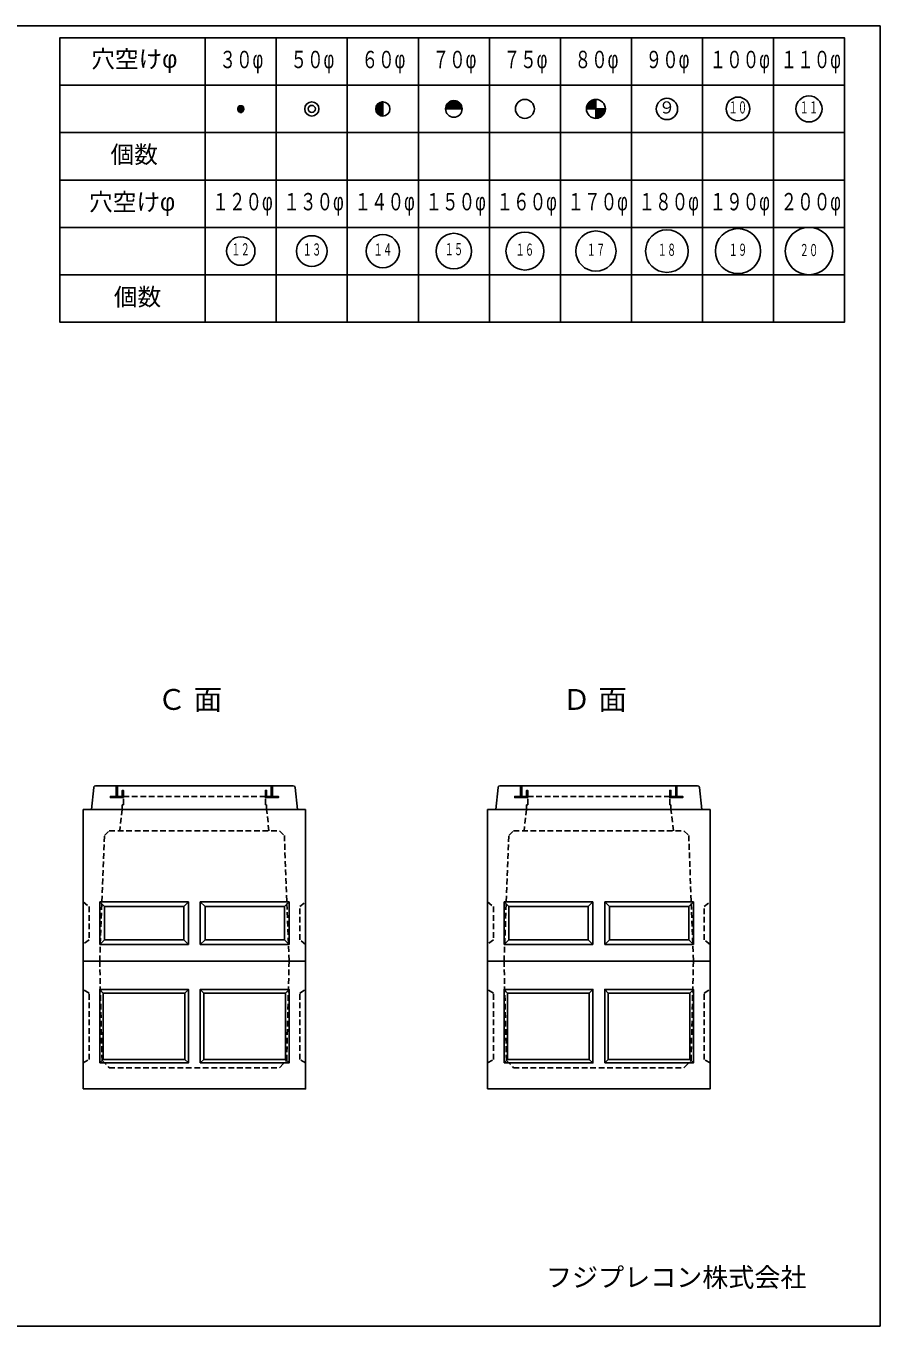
# Model space of a CAD drawing. Units: millimetres, scale not verified. Extents: x -3704 to 3796, y -2790 to 2696.
# Drawn here: x 189 to 3796, y -2790 to 2696 of the extents above; entities that cross this region are included whole.
import ezdxf
from ezdxf.enums import TextEntityAlignment as Align

# ---------------------------------------------------------------- set-up
doc = ezdxf.new("R2010")
doc.units = ezdxf.units.MM
doc.header["$LTSCALE"] = 20
doc.linetypes.add('DASHED1', pattern=[1.8, 1.2, -0.6])
doc.layers.add('0-0_レイヤ_1', color=7, linetype='Continuous')
doc.styles.add('HG丸ｺﾞｼｯｸM-PRO', font='')
doc.styles.add('ＭＳ ゴシック', font='')
doc.styles.get('HG丸ｺﾞｼｯｸM-PRO').set_extended_font_data('HG丸ｺﾞｼｯｸM-PRO')
doc.styles.get('ＭＳ ゴシック').set_extended_font_data('MS Gothic')

msp = doc.modelspace()

# ---------------------------------------------------------------- linework, layer by layer
at = {"layer": '0-0_レイヤ_1'}
for p, q in [((3795.88, 2646.47), (3795.88, 2696.47)), ((945.88, 2646.47), (945.88, 1446.47)), ((1245.88, 2646.47), (1245.88, 1446.47)), ((1545.88, 2646.47), (1545.88, 1446.47)), ((1845.88, 2646.47), (1845.88, 1446.47)), ((2145.88, 2646.47), (2145.88, 1446.47)), ((2445.88, 2646.47), (2445.88, 1446.47)), ((2745.88, 2646.47), (2745.88, 1446.47)), ((3045.88, 2646.47), (3045.88, 1446.47)), ((3345.88, 2646.47), (3345.88, 1446.47)), ((3795.88, 2646.47), (3795.88, -2568.82)), ((331.45, 2446.47), (945.88, 2446.47)), ((945.88, 2446.47), (3645.88, 2446.47)), ((1089.41, 2360), (1102.36, 2360)), ((1669.11, 2360), (1695.88, 2360)), ((1670.21, 2362), (1695.88, 2362)), ((1671.54, 2364), (1695.88, 2364)), ((1673.11, 2366), (1695.88, 2366)), ((1674.99, 2368), (1695.88, 2368)), ((1677.27, 2370), (1695.88, 2370)), ((1680.13, 2372), (1695.88, 2372)), ((1683.96, 2374), (1695.88, 2374)), ((1690.59, 2376), (1695.88, 2376)), ((1695.88, 2316.47), (1695.88, 2376.47)), ((1963.6, 2360), (2028.16, 2360)), ((1964.52, 2362), (2027.25, 2362)), ((1965.59, 2364), (2026.18, 2364)), ((1966.84, 2366), (2024.93, 2366)), ((1968.29, 2368), (2023.48, 2368)), ((1969.97, 2370), (2021.79, 2370)), ((1971.94, 2372), (2019.82, 2372)), ((1974.27, 2374), (2017.5, 2374)), ((1977.09, 2376), (2014.67, 2376)), ((1980.69, 2378), (2011.08, 2378)), ((1985.84, 2380), (2005.92, 2380)), ((2558.24, 2360), (2595.88, 2360)), ((2559.02, 2362), (2595.88, 2362)), ((2559.93, 2364), (2595.88, 2364)), ((2560.97, 2366), (2595.88, 2366)), ((2562.17, 2368), (2595.88, 2368)), ((2563.53, 2370), (2595.88, 2370)), ((2565.09, 2372), (2595.88, 2372)), ((2566.86, 2374), (2595.88, 2374)), ((2568.9, 2376), (2595.88, 2376)), ((2571.27, 2378), (2595.88, 2378)), ((2574.07, 2380), (2595.88, 2380)), ((2577.51, 2382), (2595.88, 2382)), ((2582.04, 2384), (2595.88, 2384)), ((2589.76, 2386), (2595.88, 2386)), ((1080.89, 2346), (1110.87, 2346)), ((1080.96, 2348), (1110.8, 2348)), ((1081.09, 2344), (1110.68, 2344)), ((1081.3, 2350), (1110.46, 2350)), ((1081.56, 2342), (1110.2, 2342)), ((1081.94, 2352), (1109.83, 2352)), ((1082.35, 2340), (1109.41, 2340)), ((1082.91, 2354), (1108.86, 2354)), ((1083.5, 2338), (1108.26, 2338)), ((1084.3, 2356), (1107.47, 2356)), ((1085.14, 2336), (1106.62, 2336)), ((1086.29, 2358), (1105.48, 2358)), ((1087.55, 2334), (1104.22, 2334)), ((1091.93, 2332), (1099.83, 2332)), ((1665.89, 2346), (1695.88, 2346)), ((1665.92, 2348), (1695.88, 2348)), ((1665.98, 2344), (1695.88, 2344)), ((1666.09, 2350), (1695.88, 2350)), ((1666.22, 2342), (1695.88, 2342)), ((1666.4, 2352), (1695.88, 2352)), ((1666.59, 2340), (1695.88, 2340)), ((1666.84, 2354), (1695.88, 2354)), ((1667.1, 2338), (1695.88, 2338)), ((1667.44, 2356), (1695.88, 2356)), ((1667.77, 2336), (1695.88, 2336)), ((1668.19, 2358), (1695.88, 2358)), ((1668.6, 2334), (1695.88, 2334)), ((1669.6, 2332), (1695.88, 2332)), ((1670.81, 2330), (1695.88, 2330)), ((1672.24, 2328), (1695.88, 2328)), ((1673.95, 2326), (1695.88, 2326)), ((1676.01, 2324), (1695.88, 2324)), ((1678.53, 2322), (1695.88, 2322)), ((1681.76, 2320), (1695.88, 2320)), ((1686.43, 2318), (1695.88, 2318)), ((1960.88, 2346.47), (2030.88, 2346.47)), ((1960.92, 2348), (2030.85, 2348)), ((1961.06, 2350), (2030.7, 2350)), ((1961.32, 2352), (2030.44, 2352)), ((1961.7, 2354), (2030.06, 2354)), ((1962.2, 2356), (2029.56, 2356)), ((1962.84, 2358), (2028.93, 2358)), ((2555.91, 2348), (2595.88, 2348)), ((2556.04, 2350), (2595.88, 2350)), ((2556.27, 2352), (2595.88, 2352)), ((2556.6, 2354), (2595.88, 2354)), ((2557.03, 2356), (2595.88, 2356)), ((2557.58, 2358), (2595.88, 2358)), ((2595.88, 2346), (2635.88, 2346)), ((2595.88, 2344), (2635.81, 2344)), ((2595.88, 2342), (2635.63, 2342)), ((2595.88, 2340), (2635.36, 2340)), ((2595.88, 2338), (2634.98, 2338)), ((2595.88, 2336), (2634.49, 2336)), ((2595.88, 2334), (2633.89, 2334)), ((2595.88, 2332), (2633.17, 2332)), ((2595.88, 2330), (2632.33, 2330)), ((2595.88, 2328), (2631.36, 2328)), ((2595.88, 2326), (2630.25, 2326)), ((2595.88, 2324), (2628.97, 2324)), ((2595.88, 2322), (2627.52, 2322)), ((2595.88, 2320), (2625.87, 2320)), ((2595.88, 2318), (2623.98, 2318)), ((2595.88, 2316), (2621.8, 2316)), ((2595.88, 2314), (2619.24, 2314)), ((2595.88, 2312), (2616.17, 2312)), ((2595.88, 2310), (2612.31, 2310)), ((2595.88, 2308), (2606.84, 2308)), ((331.45, 2246.47), (945.88, 2246.47)), ((945.88, 2246.47), (3645.88, 2246.47)), ((331.45, 2046.47), (945.88, 2046.47)), ((945.88, 2046.47), (3645.88, 2046.47)), ((331.45, 1846.47), (945.88, 1846.47)), ((945.88, 1846.47), (3645.88, 1846.47)), ((331.45, 1646.47), (945.88, 1646.47)), ((945.88, 1646.47), (3645.88, 1646.47)), ((464.88, -610), (474.88, -517.5)), ((1317.38, -510), (482.38, -510)), ((569.88, -512), (574.88, -512)), ((569.88, -514), (574.88, -514)), ((569.88, -516), (574.88, -516)), ((569.88, -518), (574.88, -518)), ((569.88, -520), (574.88, -520)), ((569.88, -522), (574.88, -522)), ((569.88, -524), (574.88, -524)), ((569.88, -526), (574.88, -526)), ((569.88, -528), (574.88, -528)), ((569.88, -530), (574.88, -530)), ((569.88, -532), (574.88, -532)), ((569.88, -534), (574.88, -534)), ((569.88, -536), (574.88, -536)), ((569.88, -538), (574.88, -538)), ((569.88, -540), (574.88, -540)), ((569.88, -542), (574.88, -542)), ((569.88, -544), (574.88, -544)), ((569.88, -546), (574.88, -546)), ((569.88, -548), (574.88, -548)), ((594.88, -530), (599.88, -530)), ((594.88, -532), (599.88, -532)), ((594.88, -534), (599.88, -534)), ((594.88, -536), (599.88, -536)), ((594.88, -538), (599.88, -538)), ((594.88, -540), (599.88, -540)), ((594.88, -542), (599.88, -542)), ((594.88, -544), (599.88, -544)), ((594.88, -546), (599.88, -546)), ((594.88, -548), (599.88, -548)), ((1199.88, -530), (1204.88, -530)), ((1199.88, -532), (1204.88, -532)), ((1199.88, -534), (1204.88, -534)), ((1199.88, -536), (1204.88, -536)), ((1199.88, -538), (1204.88, -538)), ((1199.88, -540), (1204.88, -540)), ((1199.88, -542), (1204.88, -542)), ((1199.88, -544), (1204.88, -544)), ((1199.88, -546), (1204.88, -546)), ((1199.88, -548), (1204.88, -548)), ((1224.88, -512), (1229.88, -512)), ((1224.88, -514), (1229.88, -514)), ((1224.88, -516), (1229.88, -516)), ((1224.88, -518), (1229.88, -518)), ((1224.88, -520), (1229.88, -520)), ((1224.88, -522), (1229.88, -522)), ((1224.88, -524), (1229.88, -524)), ((1224.88, -526), (1229.88, -526)), ((1224.88, -528), (1229.88, -528)), ((1224.88, -530), (1229.88, -530)), ((1224.88, -532), (1229.88, -532)), ((1224.88, -534), (1229.88, -534)), ((1224.88, -536), (1229.88, -536)), ((1224.88, -538), (1229.88, -538)), ((1224.88, -540), (1229.88, -540)), ((1224.88, -542), (1229.88, -542)), ((1224.88, -544), (1229.88, -544)), ((1224.88, -546), (1229.88, -546)), ((1224.88, -548), (1229.88, -548)), ((2172.88, -610), (2182.88, -517.5)), ((3025.38, -510), (2190.38, -510)), ((2277.88, -512), (2282.88, -512)), ((2277.88, -514), (2282.88, -514)), ((2277.88, -516), (2282.88, -516)), ((2277.88, -518), (2282.88, -518)), ((2277.88, -520), (2282.88, -520)), ((2277.88, -522), (2282.88, -522)), ((2277.88, -524), (2282.88, -524)), ((2277.88, -526), (2282.88, -526)), ((2277.88, -528), (2282.88, -528)), ((2277.88, -530), (2282.88, -530)), ((2277.88, -532), (2282.88, -532)), ((2277.88, -534), (2282.88, -534)), ((2277.88, -536), (2282.88, -536)), ((2277.88, -538), (2282.88, -538)), ((2277.88, -540), (2282.88, -540)), ((2277.88, -542), (2282.88, -542)), ((2277.88, -544), (2282.88, -544)), ((2277.88, -546), (2282.88, -546)), ((2277.88, -548), (2282.88, -548)), ((2302.88, -530), (2307.88, -530)), ((2302.88, -532), (2307.88, -532)), ((2302.88, -534), (2307.88, -534)), ((2302.88, -536), (2307.88, -536)), ((2302.88, -538), (2307.88, -538)), ((2302.88, -540), (2307.88, -540)), ((2302.88, -542), (2307.88, -542)), ((2302.88, -544), (2307.88, -544)), ((2302.88, -546), (2307.88, -546)), ((2302.88, -548), (2307.88, -548)), ((2907.88, -530), (2912.88, -530)), ((2907.88, -532), (2912.88, -532)), ((2907.88, -534), (2912.88, -534)), ((2907.88, -536), (2912.88, -536)), ((2907.88, -538), (2912.88, -538)), ((2907.88, -540), (2912.88, -540)), ((2907.88, -542), (2912.88, -542)), ((2907.88, -544), (2912.88, -544)), ((2907.88, -546), (2912.88, -546)), ((2907.88, -548), (2912.88, -548)), ((2932.88, -512), (2937.88, -512)), ((2932.88, -514), (2937.88, -514)), ((2932.88, -516), (2937.88, -516)), ((2932.88, -518), (2937.88, -518)), ((2932.88, -520), (2937.88, -520)), ((2932.88, -522), (2937.88, -522)), ((2932.88, -524), (2937.88, -524)), ((2932.88, -526), (2937.88, -526)), ((2932.88, -528), (2937.88, -528)), ((2932.88, -530), (2937.88, -530)), ((2932.88, -532), (2937.88, -532)), ((2932.88, -534), (2937.88, -534)), ((2932.88, -536), (2937.88, -536)), ((2932.88, -538), (2937.88, -538)), ((2932.88, -540), (2937.88, -540)), ((2932.88, -542), (2937.88, -542)), ((2932.88, -544), (2937.88, -544)), ((2932.88, -546), (2937.88, -546)), ((2932.88, -548), (2937.88, -548)), ((544.88, -556), (594.88, -556)), ((544.88, -558), (594.88, -558)), ((544.88, -560), (594.88, -560)), ((569.88, -550), (574.88, -550)), ((569.88, -552), (574.88, -552)), ((569.88, -554), (574.88, -554)), ((594.88, -550), (599.88, -550)), ((594.88, -552), (599.88, -552)), ((594.88, -554), (599.88, -554)), ((594.88, -556), (599.88, -556)), ((594.88, -558), (599.88, -558)), ((594.88, -560), (599.88, -560)), ((1199.88, -550), (1204.88, -550)), ((1199.88, -552), (1204.88, -552)), ((1199.88, -554), (1204.88, -554)), ((1199.88, -556), (1254.88, -556)), ((1199.88, -558), (1254.88, -558)), ((1224.88, -550), (1229.88, -550)), ((1224.88, -552), (1229.88, -552)), ((1224.88, -554), (1229.88, -554)), ((2252.88, -556), (2302.88, -556)), ((2252.88, -558), (2302.88, -558)), ((2252.88, -560), (2302.88, -560)), ((2277.88, -550), (2282.88, -550)), ((2277.88, -552), (2282.88, -552)), ((2277.88, -554), (2282.88, -554)), ((2302.88, -550), (2307.88, -550)), ((2302.88, -552), (2307.88, -552)), ((2302.88, -554), (2307.88, -554)), ((2302.88, -556), (2307.88, -556)), ((2302.88, -558), (2307.88, -558)), ((2302.88, -560), (2307.88, -560)), ((2907.88, -550), (2912.88, -550)), ((2907.88, -552), (2912.88, -552)), ((2907.88, -554), (2912.88, -554)), ((2907.88, -556), (2962.88, -556)), ((2907.88, -558), (2962.88, -558)), ((2932.88, -550), (2937.88, -550)), ((2932.88, -552), (2937.88, -552)), ((2932.88, -554), (2937.88, -554)), ((429.88, -610), (429.88, -1250)), ((1369.88, -610), (429.88, -610)), ((1369.88, -610), (1369.88, -1250)), ((2137.88, -610), (2137.88, -1250)), ((3077.88, -610), (2137.88, -610)), ((3077.88, -610), (3077.88, -1250)), ((519.88, -1020), (499.88, -1000)), ((499.88, -1000), (874.88, -1000)), ((499.88, -1180), (499.88, -1000)), ((519.88, -1020), (854.88, -1020)), ((519.88, -1160), (519.88, -1020)), ((874.88, -1000), (854.88, -1020)), ((854.88, -1020), (854.88, -1160)), ((874.88, -1000), (874.88, -1180)), ((924.88, -1000), (944.88, -1020)), ((924.88, -1000), (1299.88, -1000)), ((924.88, -1180), (924.88, -1000)), ((944.88, -1020), (1279.88, -1020)), ((944.88, -1160), (944.88, -1020)), ((1279.88, -1020), (1299.88, -1000)), ((1279.88, -1020), (1279.88, -1160)), ((1299.88, -1000), (1299.88, -1180)), ((2227.88, -1020), (2207.88, -1000)), ((2207.88, -1000), (2582.88, -1000)), ((2207.88, -1180), (2207.88, -1000)), ((2227.88, -1020), (2562.88, -1020)), ((2227.88, -1160), (2227.88, -1020)), ((2582.88, -1000), (2562.88, -1020)), ((2562.88, -1020), (2562.88, -1160)), ((2582.88, -1000), (2582.88, -1180)), ((2632.88, -1000), (2652.88, -1020)), ((2632.88, -1000), (3007.88, -1000)), ((2632.88, -1180), (2632.88, -1000)), ((2652.88, -1020), (2987.88, -1020)), ((2652.88, -1160), (2652.88, -1020)), ((2987.88, -1020), (3007.88, -1000)), ((2987.88, -1020), (2987.88, -1160)), ((3007.88, -1000), (3007.88, -1180)), ((519.88, -1160), (499.88, -1180)), ((874.88, -1180), (499.88, -1180)), ((854.88, -1160), (519.88, -1160)), ((874.88, -1180), (854.88, -1160)), ((924.88, -1180), (944.88, -1160)), ((1299.88, -1180), (924.88, -1180)), ((1279.88, -1160), (944.88, -1160)), ((1299.88, -1180), (1279.88, -1160)), ((2227.88, -1160), (2207.88, -1180)), ((2582.88, -1180), (2207.88, -1180)), ((2562.88, -1160), (2227.88, -1160)), ((2582.88, -1180), (2562.88, -1160)), ((2632.88, -1180), (2652.88, -1160)), ((3007.88, -1180), (2632.88, -1180)), ((2987.88, -1160), (2652.88, -1160)), ((3007.88, -1180), (2987.88, -1160)), ((429.88, -1250), (1369.88, -1250)), ((2137.88, -1250), (3077.88, -1250)), ((499.88, -1370), (514.88, -1385)), ((874.88, -1370), (859.88, -1385)), ((924.88, -1370), (939.88, -1385)), ((1284.88, -1385), (1299.88, -1370)), ((2207.88, -1370), (2222.88, -1385)), ((2582.88, -1370), (2567.88, -1385)), ((2632.88, -1370), (2647.88, -1385)), ((2992.88, -1385), (3007.88, -1370)), ((874.88, -1680), (859.88, -1665)), ((1299.88, -1680), (1284.88, -1665)), ((2582.88, -1680), (2567.88, -1665)), ((3007.88, -1680), (2992.88, -1665)), ((3795.88, -2740.32), (3795.88, -2568.82))]:
    msp.add_line(p, q, dxfattribs=at)
at = {"layer": '0-0_レイヤ_1', "linetype": 'DASHED1'}
for p, q in [((599.88, -555), (1199.88, -555)), ((2307.88, -555), (2907.88, -555)), ((594.88, -610), (584.88, -700)), ((1214.88, -700), (1204.88, -610)), ((2302.88, -610), (2292.88, -700)), ((2922.88, -700), (2912.88, -610)), ((519.88, -720), (539.88, -700)), ((539.88, -700), (1259.88, -700)), ((1259.88, -700), (1279.88, -720)), ((2227.88, -720), (2247.88, -700)), ((2247.88, -700), (2967.88, -700)), ((2967.88, -700), (2987.88, -720)), ((499.88, -1250), (519.88, -720)), ((1279.88, -720), (1299.88, -1250)), ((2207.88, -1250), (2227.88, -720)), ((2987.88, -720), (3007.88, -1250)), ((429.88, -1000), (454.88, -1020)), ((454.88, -1020), (454.88, -1160)), ((1344.88, -1020), (1369.88, -1000)), ((1344.88, -1160), (1344.88, -1020)), ((2137.88, -1000), (2162.88, -1020)), ((2162.88, -1020), (2162.88, -1160)), ((3052.88, -1020), (3077.88, -1000)), ((3052.88, -1160), (3052.88, -1020)), ((454.88, -1160), (429.88, -1180)), ((1369.88, -1180), (1344.88, -1160)), ((2162.88, -1160), (2137.88, -1180)), ((3077.88, -1180), (3052.88, -1160))]:
    msp.add_line(p, q, dxfattribs=at)
at = {"layer": '0-0_レイヤ_1'}
for points in [[(-3532.94, 2696.47), (3545.88, 2696.47), (3795.88, 2696.47)], [(945.88, 2646.47), (331.45, 2646.47), (331.45, 1446.47), (945.88, 1446.47)], [(945.88, 1446.47), (3645.88, 1446.47), (3645.88, 2646.47), (945.88, 2646.47)], [(2595.88, 2386.47), (2595.88, 2346.47), (2555.88, 2346.47)], [(2595.88, 2306.47), (2595.88, 2346.47), (2635.88, 2346.47)], [(464.88, -610), (1334.88, -610), (1324.88, -517.5)], [(474.88, -517.5), (476.89, -512.18), (482.38, -510)], [(574.88, -555), (574.88, -510), (569.88, -510), (569.88, -555)], [(1324.88, -517.5), (1322.43, -511.85), (1317.38, -510)], [(2172.88, -610), (3042.88, -610), (3032.88, -517.5)], [(2182.88, -517.5), (2184.89, -512.18), (2190.38, -510)], [(2282.88, -555), (2282.88, -510), (2277.88, -510), (2277.88, -555)], [(3032.88, -517.5), (3030.43, -511.85), (3025.38, -510)], [(594.88, -555), (544.88, -555), (544.88, -560), (594.88, -560)], [(2302.88, -555), (2252.88, -555), (2252.88, -560), (2302.88, -560)], [(499.88, -1680), (514.88, -1665), (514.88, -1385), (859.88, -1385), (859.88, -1665), (514.88, -1665)], [(924.88, -1680), (939.88, -1665), (939.88, -1385), (1284.88, -1385), (1284.88, -1665), (939.88, -1665)], [(2207.88, -1680), (2222.88, -1665), (2222.88, -1385), (2567.88, -1385), (2567.88, -1665), (2222.88, -1665)], [(2632.88, -1680), (2647.88, -1665), (2647.88, -1385), (2992.88, -1385), (2992.88, -1665), (2647.88, -1665)], [(-3532.94, -2790.32), (3545.88, -2790.32), (3795.88, -2790.32), (3795.88, -2740.32)]]:
    msp.add_lwpolyline(points, dxfattribs=at)
at = {"layer": '0-0_レイヤ_1', "linetype": 'DASHED1'}
for points in [[(594.88, -610), (594.88, -590), (599.88, -590), (599.88, -530), (594.88, -530), (594.88, -555), (574.88, -555), (574.88, -510), (569.88, -510), (569.88, -555), (544.88, -555), (544.88, -560), (599.88, -560)], [(1204.88, -610), (1204.88, -590), (1199.88, -590), (1199.88, -530), (1204.88, -530), (1204.88, -555), (1224.88, -555), (1224.88, -510), (1229.88, -510), (1229.88, -555), (1254.88, -555), (1254.88, -560), (1199.88, -560)], [(2302.88, -610), (2302.88, -590), (2307.88, -590), (2307.88, -530), (2302.88, -530), (2302.88, -555), (2282.88, -555), (2282.88, -510), (2277.88, -510), (2277.88, -555), (2252.88, -555), (2252.88, -560), (2307.88, -560)], [(2912.88, -610), (2912.88, -590), (2907.88, -590), (2907.88, -530), (2912.88, -530), (2912.88, -555), (2932.88, -555), (2932.88, -510), (2937.88, -510), (2937.88, -555), (2962.88, -555), (2962.88, -560), (2907.88, -560)], [(499.88, -1250), (509.88, -1670), (539.88, -1700), (1259.88, -1700), (1289.88, -1670), (1299.88, -1250)], [(2207.88, -1250), (2217.88, -1670), (2247.88, -1700), (2967.88, -1700), (2997.88, -1670), (3007.88, -1250)], [(429.88, -1680), (454.88, -1665), (454.88, -1385), (429.88, -1370)], [(1369.88, -1680), (1344.88, -1665), (1344.88, -1385), (1369.88, -1370)], [(2137.88, -1680), (2162.88, -1665), (2162.88, -1385), (2137.88, -1370)], [(3077.88, -1680), (3052.88, -1665), (3052.88, -1385), (3077.88, -1370)]]:
    msp.add_lwpolyline(points, dxfattribs=at)
at = {"layer": '0-0_レイヤ_1'}
for points in [[(599.88, -560), (599.88, -530), (594.88, -530), (594.88, -560)], [(1199.88, -555), (1204.88, -555), (1204.88, -530), (1199.88, -530)], [(1224.88, -555), (1229.88, -555), (1229.88, -510), (1224.88, -510)], [(2307.88, -560), (2307.88, -530), (2302.88, -530), (2302.88, -560)], [(2907.88, -555), (2912.88, -555), (2912.88, -530), (2907.88, -530)], [(2932.88, -555), (2937.88, -555), (2937.88, -510), (2932.88, -510)], [(1199.88, -555), (1254.88, -555), (1254.88, -560), (1199.88, -560)], [(2907.88, -555), (2962.88, -555), (2962.88, -560), (2907.88, -560)], [(429.88, -1790), (429.88, -1250), (1369.88, -1250), (1369.88, -1790)], [(2137.88, -1790), (2137.88, -1250), (3077.88, -1250), (3077.88, -1790)], [(499.88, -1680), (499.88, -1370), (874.88, -1370), (874.88, -1680)], [(924.88, -1680), (924.88, -1370), (1299.88, -1370), (1299.88, -1680)], [(2207.88, -1680), (2207.88, -1370), (2582.88, -1370), (2582.88, -1680)], [(2632.88, -1680), (2632.88, -1370), (3007.88, -1370), (3007.88, -1680)]]:
    msp.add_lwpolyline(points, close=True, dxfattribs=at)
for centre, radius in [((1395.88, 2346.47), 30), ((1395.88, 2346.47), 15), ((1695.88, 2346.47), 30), ((1995.88, 2346.47), 35), ((2295.88, 2346.47), 40), ((2595.88, 2346.47), 40), ((2895.88, 2346.47), 45), ((3195.88, 2346.47), 50), ((3495.88, 2346.47), 55), ((1395.88, 1746.47), 65), ((1695.88, 1746.47), 70), ((1995.88, 1746.47), 75), ((2295.88, 1746.47), 80), ((2595.88, 1746.47), 85), ((2895.88, 1746.47), 90), ((3195.88, 1746.47), 95), ((3495.88, 1746.47), 100), ((1095.88, 1746.47), 60)]:
    msp.add_circle(centre, radius, dxfattribs=at)

# ---------------------------------------------------------------- texts
for s, height, style, p in [('穴空けφ', 73.31, 'HG丸ｺﾞｼｯｸM-PRO', (464.21, 2498.28)), ('９', 51.32, 'HG丸ｺﾞｼｯｸM-PRO', (2860.89, 2311.57)), ('個数', 73.31, 'HG丸ｺﾞｼｯｸM-PRO', (545.73, 2095.35)), ('穴空けφ', 73.31, 'HG丸ｺﾞｼｯｸM-PRO', (454.89, 1895.05)), ('個数', 73.31, 'HG丸ｺﾞｼｯｸM-PRO', (559.7, 1494.45)), ('Ｃ 面', 87.98, 'HG丸ｺﾞｼｯｸM-PRO', (744.44, -216.34)), ('Ｄ 面', 87.98, 'HG丸ｺﾞｼｯｸM-PRO', (2453.8, -216.34)), ('フジプレコン株式会社', 80.65, 'ＭＳ ゴシック', (2385.06, -2649.21))]:
    msp.add_text(s, height=height, dxfattribs=dict(at, style=style)).set_placement(p, align=Align.BOTTOM_LEFT)
at = {"layer": '0-0_レイヤ_1', "style": 'HG丸ｺﾞｼｯｸM-PRO'}
for s, height, width, p in [('３０φ', 73.31, 0.7, (1005.88, 2496.47)), ('５０φ', 73.31, 0.7, (1305.88, 2496.47)), ('６０φ', 73.31, 0.7, (1605.88, 2496.47)), ('７０φ', 73.31, 0.7, (1905.88, 2496.47)), ('７５φ', 73.31, 0.7, (2205.88, 2496.47)), ('８０φ', 73.31, 0.7, (2505.88, 2496.47)), ('９０φ', 73.31, 0.7, (2805.88, 2496.47)), ('１００φ', 73.31, 0.7, (3075.88, 2496.47)), ('１１０φ', 73.31, 0.7, (3375.88, 2496.47)), ('１０', 51.32, 0.55, (3155.75, 2311.84)), ('１１', 51.32, 0.55, (3456.05, 2311.9)), ('１２０φ', 73.31, 0.7, (975.88, 1896.47)), ('１３０φ', 73.31, 0.7, (1275.88, 1896.47)), ('１４０φ', 73.31, 0.7, (1575.88, 1896.47)), ('１５０φ', 73.31, 0.7, (1875.88, 1896.47)), ('１７０φ', 73.31, 0.7, (2475.88, 1896.47)), ('１８０φ', 73.31, 0.7, (2775.88, 1896.47)), ('１９０φ', 73.31, 0.7, (3075.88, 1896.47)), ('２００φ', 73.31, 0.7, (3375.88, 1896.47)), ('１２', 51.32, 0.55, (1055.5, 1712.62)), ('１３', 51.32, 0.55, (1357.09, 1712.33)), ('１４', 51.32, 0.55, (1656.44, 1711.81)), ('１５', 51.32, 0.55, (1956.61, 1713.44)), ('１６', 51.32, 0.55, (2256.14, 1711.64)), ('１７', 51.32, 0.55, (2556.54, 1711.06)), ('１８', 51.32, 0.55, (2856.32, 1711.06)), ('１９', 51.32, 0.55, (3156.36, 1711.02)), ('２０', 51.32, 0.55, (3456.18, 1709.76))]:
    msp.add_text(s, height=height, dxfattribs=dict(at, width=width)).set_placement(p, align=Align.BOTTOM_LEFT)
at = {"layer": '0-0_レイヤ_1', "style": 'HG丸ｺﾞｼｯｸM-PRO', "width": 0.7}
msp.add_text('１６０φ', height=73.31, rotation=0.001, dxfattribs=at).set_placement((2175.88, 1896.47), align=Align.BOTTOM_LEFT)

doc.saveas('drawing.dxf')
